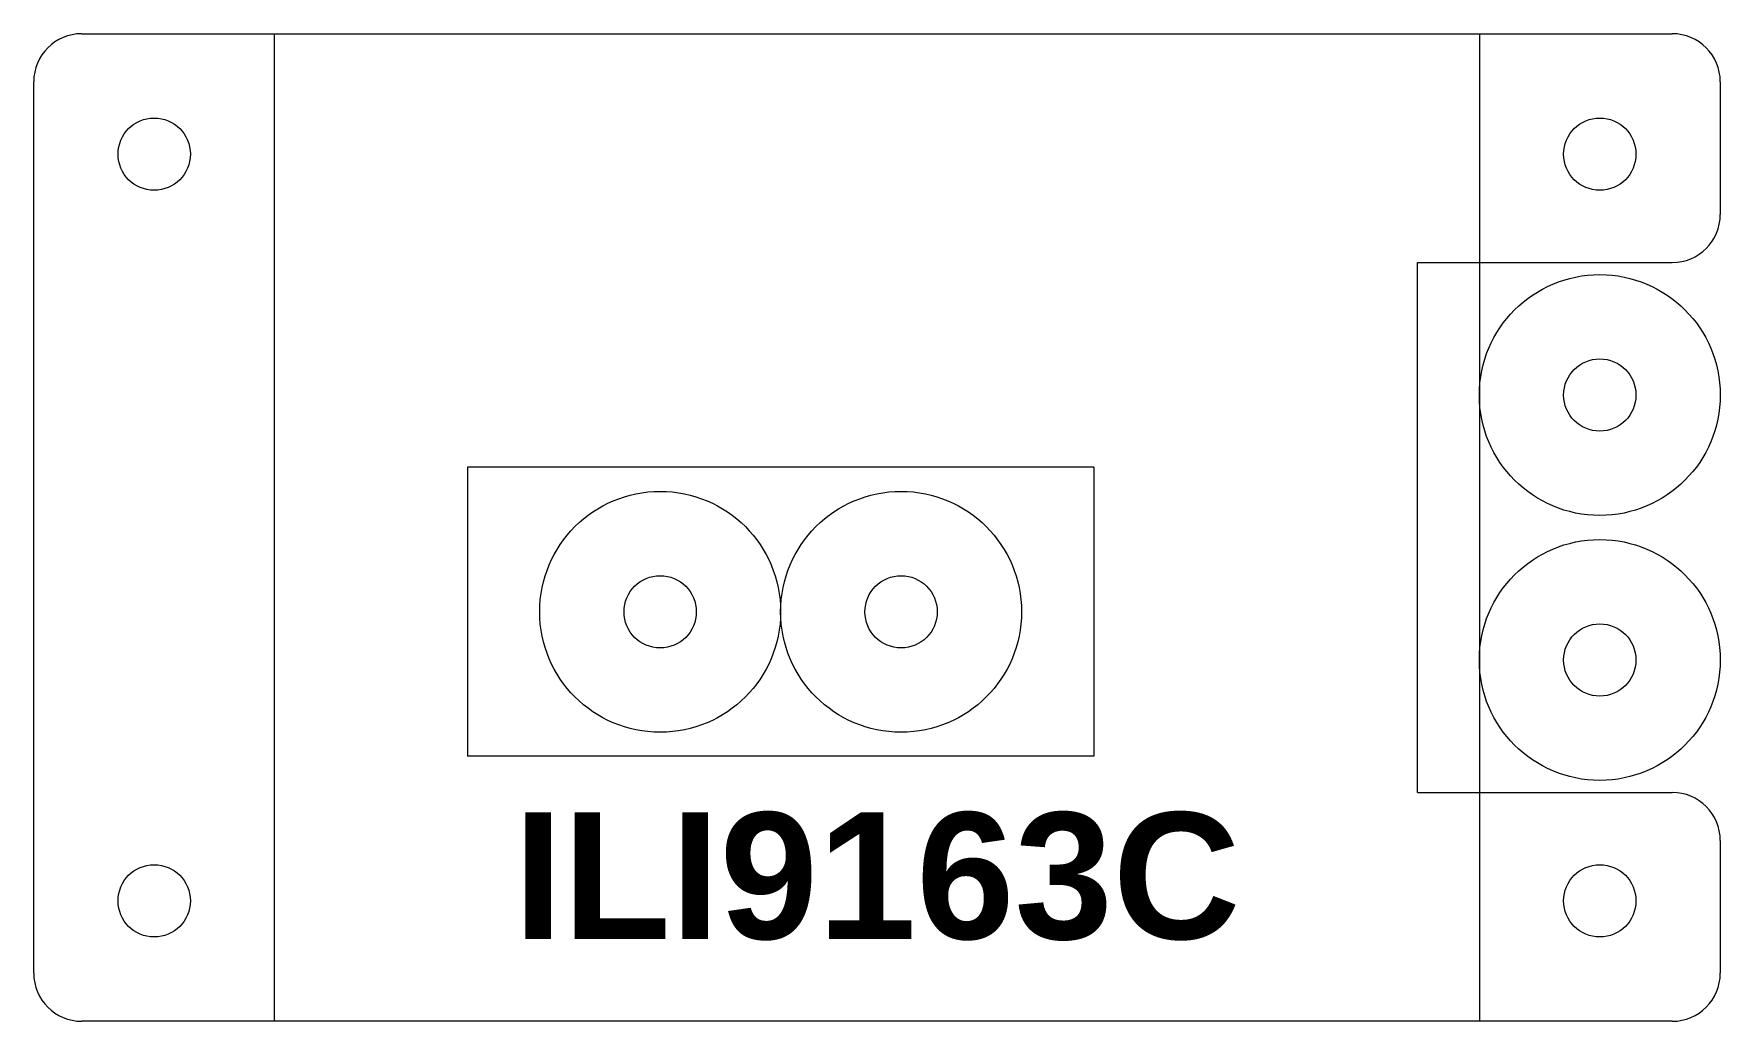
# Model space of a CAD drawing. Header units: millimetres. Extents: x -10 to 60, y 0 to 41.
import ezdxf

# ---------------------------------------------------------------- set-up
doc = ezdxf.new("R2010")
doc.units = ezdxf.units.MM
for name, color, linetype, lineweight, true_color in [('construction', 1, 'Continuous', 0, 0xff0000), ('cut', 18, 'Continuous', 0, 0x000000), ('text', 5, 'Continuous', 0, 0x0000ff)]:
    doc.layers.add(name, color=color, linetype=linetype, lineweight=lineweight, true_color=true_color)
doc.styles.add('textstyle11', font='')
doc.styles.get('textstyle11').set_extended_font_data('Arial', bold=True)

msp = doc.modelspace()

# ---------------------------------------------------------------- linework, layer by layer
at = {"layer": 'construction'}
for p, q in [((0, 0), (0, 41)), ((0, 41), (50, 41)), ((50, 41), (50, 0)), ((50, 0), (0, 0))]:
    msp.add_line(p, q, dxfattribs=at)
at = {"layer": 'cut'}
for p, q in [((-8, 41), (58, 41)), ((-10, 2), (-10, 39)), ((60, 39), (60, 33.5)), ((47.44, 9.5), (47.44, 31.5)), ((47.44, 31.5), (58, 31.5)), ((34, 23), (8, 23)), ((8, 23), (8, 11)), ((34, 23), (34, 11)), ((34, 11), (8, 11)), ((47.44, 9.5), (58, 9.5)), ((60, 7.5), (60, 2)), ((58, 0), (-8, 0))]:
    msp.add_line(p, q, dxfattribs=at)
for centre, radius in [((-5, 36), 1.5), ((55, 36), 1.5), ((55, 26), 5), ((55, 26), 1.5), ((16, 17), 5), ((26, 17), 5), ((55, 15), 5), ((16, 17), 1.5), ((26, 17), 1.5), ((55, 15), 1.5), ((-5, 5), 1.5), ((55, 5), 1.5)]:
    msp.add_circle(centre, radius, dxfattribs=at)
for centre, start, end in [((-8, 39), 90, 180), ((58, 39), 0, 90), ((58, 33.5), 270, 0), ((58, 7.5), 0, 90), ((-8, 2), 180, 270), ((58, 2), 270, 0)]:
    msp.add_arc(centre, 2, start, end, dxfattribs=at)

# ---------------------------------------------------------------- texts
at = {"layer": 'text', "insert": (25, 6), "char_height": 5.25, "attachment_point": 5, "style": 'textstyle11'}
msp.add_mtext('ILI9163C', dxfattribs=at)

doc.saveas('drawing.dxf')
